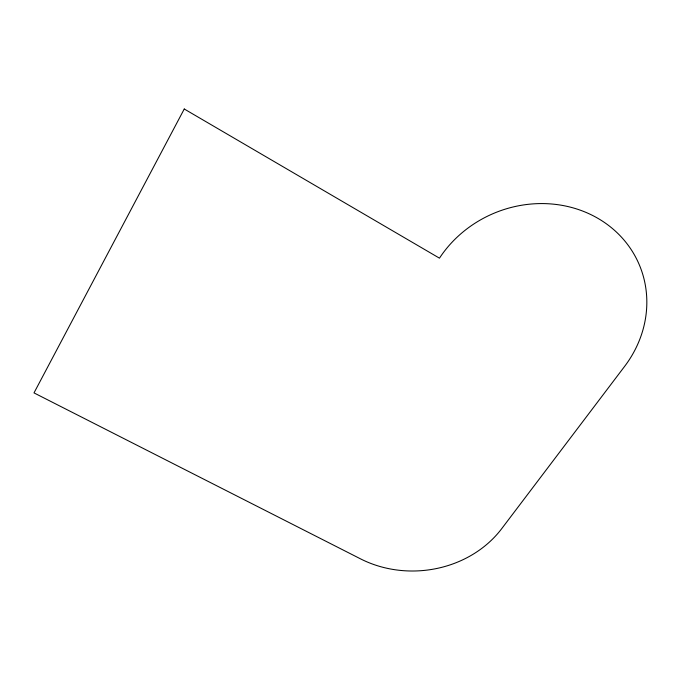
<?xml version="1.0" encoding="UTF-8"?>
<svg xmlns="http://www.w3.org/2000/svg" width="680" height="680" viewBox="0 0 680 680"><rect width="100%" height="100%" fill="white"/><g stroke="black" fill="none" stroke-linecap="round" stroke-linejoin="round"><path stroke-width="1.02" d="M184.255 108.995L34 392.896L360.527 558.858A105.069 92.029 -4.8 0 0 501.679 528.7L624.614 366.384A113.985 103.98 -22.7 0 0 598.213 218.518A113.985 103.98 -22.7 0 0 439.467 258.171L184.255 108.995"/></g></svg>
